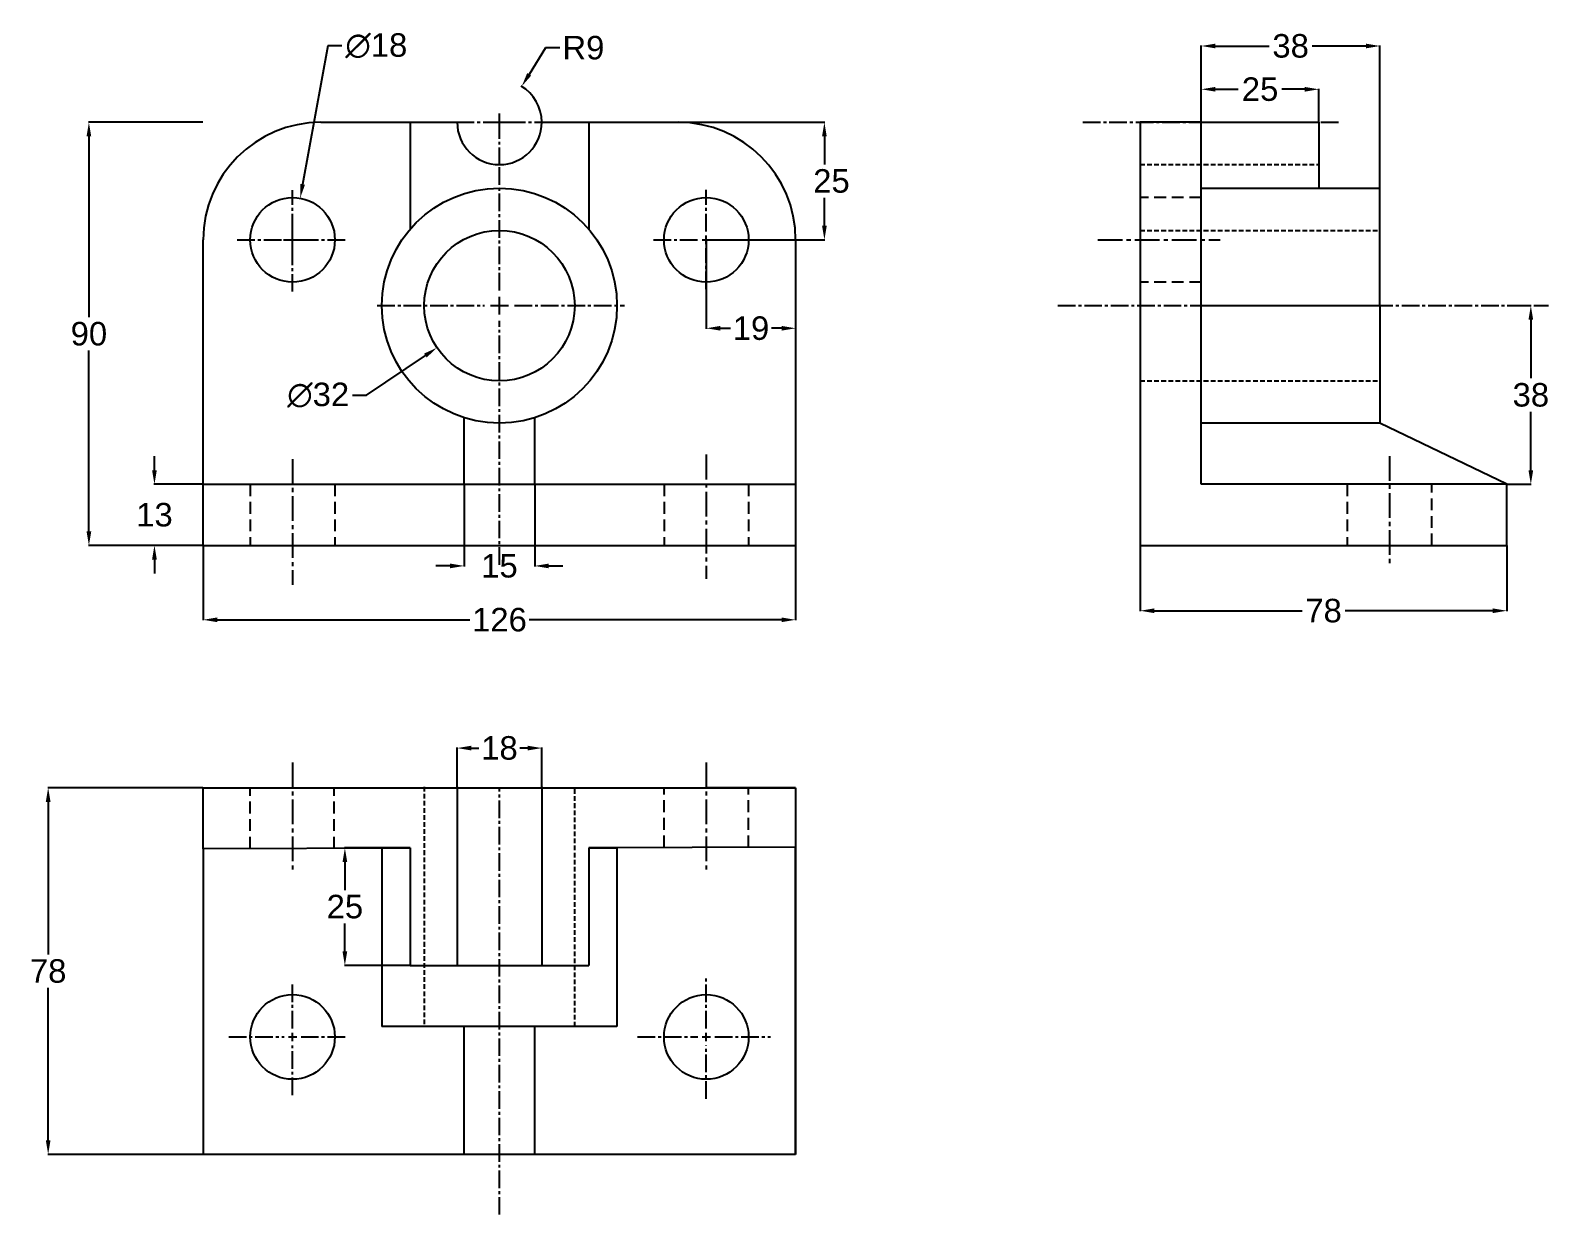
# Model space of a CAD drawing. Header units: inches. Extents: x -433 to 411, y -257 to 253.
# Drawn here: x 88.2 to 411.1, y 1 to 252.9 of the extents above; entities that cross this region are included whole.
import ezdxf

# ---------------------------------------------------------------- set-up
doc = ezdxf.new("R2010")
doc.units = ezdxf.units.IN
doc.header["$MEASUREMENT"] = 0
for name, pattern in [('AM_ISO02W050', [7.5, 6, -1.5]), ('CENTER2', [1.125, 0.75, -0.125, 0.125, -0.125]), ('DASHED2', [0.375, 0.25, -0.125])]:
    doc.linetypes.add(name, pattern=pattern)
for name, color, linetype, plot in [('Centre Line', 100, 'CENTER2', False), ('Dimension', 30, 'Continuous', False), ('Hidden Line', 7, 'AM_ISO02W050', False)]:
    doc.layers.add(name, color=color, linetype=linetype, plot=plot)
doc.styles.get("Standard").update_dxf_attribs({"font": 'arial.ttf'})
doc.dimstyles.new('000001CC1E3200C8', dxfattribs={"dimtxt": 5, "dimasz": 3.001, "dimexe": 0.1, "dimexo": 0.05, "dimgap": 1, "dimtad": 0, "dimtih": 1, "dimtoh": 1, "dimdec": 0, "dimzin": 7, "dimdsep": 46, "dimtxsty": 'Standard', "dimcen": 1.9, "dimclrd": 30, "dimclre": 30, "dimclrt": 3, "dimadec": 0, "dimazin": 2, "dimtp": 0.1, "dimtm": 0.1, "dimtfac": 0.71, "dimtdec": 0, "dimtix": 1, "dimtofl": 0, "dimtmove": 1, "dimatfit": 2, "dimfxl": 1, "dimtolj": 1, "dimtzin": 7, "dimlwd": -1, "dimlwe": -1, "dimarcsym": 0})

# ---------------------------------------------------------------- blocks, each defined once
blk = doc.blocks.new('*U1')
at = {"layer": 'Centre Line', "color": 0, "linetype": 'CENTER2', "ltscale": 5, "transparency": 16777216}
for p, q in [((0, 1.8), (0, 11.67920416746837)), ((-13.56090352948777, 0), (-1.800000000000001, 0)), ((1.8, 0), (11.62438747954681, 0)), ((0, -12.39916627977974), (0, -1.800000000000001))]:
    blk.add_line(p, q, dxfattribs=at)
at = {"layer": 'Centre Line', "color": 0, "linetype": 'Continuous', "ltscale": 5, "transparency": 16777216}
for p, q in [((-0.9, 0), (0.9, 0)), ((0, -0.9), (0, 0.9))]:
    blk.add_line(p, q, dxfattribs=at)
blk = doc.blocks.new('*U2')
at = {"layer": 'Centre Line', "color": 0, "linetype": 'CENTER2', "ltscale": 5, "transparency": 16777216}
for p, q in [((0, 1.8), (0, 12.83556132617688)), ((-14.61947569630052, 0), (-1.800000000000001, 0)), ((1.8, 0), (13.67085134797952, 0)), ((0, -13.13879523672987), (0, -1.800000000000001))]:
    blk.add_line(p, q, dxfattribs=at)
at = {"layer": 'Centre Line', "color": 0, "linetype": 'Continuous', "ltscale": 5, "transparency": 16777216}
for p, q in [((-0.9, 0), (0.9, 0)), ((0, -0.9), (0, 0.9))]:
    blk.add_line(p, q, dxfattribs=at)
blk = doc.blocks.new('*U3')
at = {"layer": 'Centre Line', "color": 0, "linetype": 'CENTER2', "ltscale": 5, "transparency": 16777216}
for p, q in [((-9.12, 0), (-1.8, 0)), ((0, 0.9), (0, 1.66033469846531)), ((1.8, 0), (9.12, 0)), ((0, -9.12), (0, -1.8))]:
    blk.add_line(p, q, dxfattribs=at)
at = {"layer": 'Centre Line', "color": 0, "linetype": 'Continuous', "ltscale": 5, "transparency": 16777216}
for p, q in [((-0.9, 0), (0.9, 0)), ((0, -0.9), (0, 0.9))]:
    blk.add_line(p, q, dxfattribs=at)
blk = doc.blocks.new('*U4')
at = {"layer": 'Centre Line', "color": 0, "linetype": 'CENTER2', "ltscale": 5, "transparency": 16777216}
for p, q in [((0, 1.8), (0, 10.60504196581018)), ((-11.24122097872623, 0), (-1.800000000000001, 0)), ((1.8, 0), (10.34672559762089, 0)), ((0, -10.5170127144778), (0, -1.800000000000001))]:
    blk.add_line(p, q, dxfattribs=at)
at = {"layer": 'Centre Line', "color": 0, "linetype": 'Continuous', "ltscale": 5, "transparency": 16777216}
for p, q in [((-0.9, 0), (0.9, 0)), ((0, -0.9), (0, 0.9))]:
    blk.add_line(p, q, dxfattribs=at)
blk = doc.blocks.new('*U5')
at = {"layer": 'Centre Line', "color": 0, "linetype": 'CENTER2', "ltscale": 5, "transparency": 16777216}
for p, q in [((0, 1.8), (0, 10.54987623655654)), ((-11.75352195439302, 0), (-1.800000000000001, 0)), ((1.8, 0), (11.6317283778967, 0)), ((0, -11.01852293753381), (0, -1.800000000000001))]:
    blk.add_line(p, q, dxfattribs=at)
at = {"layer": 'Centre Line', "color": 0, "linetype": 'Continuous', "ltscale": 5, "transparency": 16777216}
for p, q in [((-0.9, 0), (0.9, 0)), ((0, -0.9), (0, 0.9))]:
    blk.add_line(p, q, dxfattribs=at)
blk = doc.blocks.new('*U6')
at = {"layer": 'Centre Line', "color": 0, "linetype": 'CENTER2', "ltscale": 5, "transparency": 16777216}
for p, q in [((0, 3.2), (0, 30)), ((-25.99999999999999, 0), (-3.199999999999999, 0)), ((3.2, 0), (26.59999999999999, 0)), ((0, -55.12), (0, -3.200000000000003))]:
    blk.add_line(p, q, dxfattribs=at)
at = {"layer": 'Centre Line', "color": 0, "linetype": 'Continuous', "ltscale": 5, "transparency": 16777216}
for p, q in [((-1.6, 0), (1.6, 0)), ((0, -1.6), (0, 1.6))]:
    blk.add_line(p, q, dxfattribs=at)
blk = doc.blocks.new('*D7')
at = {"color": 30, "linetype": 'ByBlock', "transparency": 16777216}
for p, q in [((125, 143.3139254524089), (125, 127.4365038025993)), ((251, 143.3139254524089), (251, 127.4365038025993)), ((128.001, 127.5365038025993), (181.7135061391542, 127.5365038025993)), ((247.999, 127.5365038025993), (194.2864938608458, 127.5365038025993))]:
    blk.add_line(p, q, dxfattribs=at)
at = {"color": 30, "transparency": 16777216}
for points in [[(128.001, 128.036670469266), (128.001, 127.0363371359327), (125, 127.5365038025993)], [(247.999, 128.036670469266), (247.999, 127.0363371359327), (251, 127.5365038025993)]]:
    blk.add_solid(points, dxfattribs=at)
at = {"color": 3, "transparency": 16777216, "insert": (188, 127.5365038025993), "char_height": 5, "attachment_point": 5}
blk.add_mtext('\\A1;126', dxfattribs=at)
blk = doc.blocks.new('*D8')
at = {"color": 30, "linetype": 'ByBlock', "transparency": 16777216}
for p, q in [((124.9500000000002, 233.3639254524091), (100.584436512381, 233.3639254524091)), ((100.684436512381, 230.3629254524091), (100.684436512381, 191.9167903910175)), ((100.684436512381, 146.364925452409), (100.684436512381, 184.8110605138006)), ((124.9500000000001, 143.363925452409), (100.584436512381, 143.363925452409))]:
    blk.add_line(p, q, dxfattribs=at)
at = {"color": 30, "transparency": 16777216}
for points in [[(100.1842698457143, 230.3629254524091), (101.1846031790476, 230.3629254524091), (100.684436512381, 233.3639254524091)], [(100.1842698457143, 146.364925452409), (101.1846031790477, 146.364925452409), (100.684436512381, 143.363925452409)]]:
    blk.add_solid(points, dxfattribs=at)
at = {"color": 3, "transparency": 16777216, "insert": (100.684436512381, 188.363925452409), "char_height": 5, "attachment_point": 5}
blk.add_mtext('\\A1;90', dxfattribs=at)
blk = doc.blocks.new('*D9')
at = {"color": 30, "linetype": 'ByBlock', "transparency": 16777216}
for p, q in [((114.6224857785203, 159.364925452409), (114.6224857785203, 162.365925452409)), ((124.9500000000001, 156.363925452409), (114.5224857785203, 156.363925452409)), ((124.9500000000001, 143.363925452409), (114.5224857785203, 143.363925452409)), ((114.6224857785203, 140.362925452409), (114.6224857785203, 137.361925452409))]:
    blk.add_line(p, q, dxfattribs=at)
at = {"color": 30, "transparency": 16777216}
for points in [[(114.1223191118537, 159.364925452409), (115.122652445187, 159.364925452409), (114.6224857785203, 156.363925452409)], [(114.1223191118537, 140.362925452409), (115.122652445187, 140.362925452409), (114.6224857785203, 143.363925452409)]]:
    blk.add_solid(points, dxfattribs=at)
at = {"color": 3, "transparency": 16777216, "insert": (114.6224857785204, 149.8639254524089), "char_height": 5, "attachment_point": 5}
blk.add_mtext('\\A1;13', dxfattribs=at)
blk = doc.blocks.new('*D10')
at = {"layer": 'Dimension', "color": 30, "linetype": 'ByBlock', "transparency": 16777216}
for p, q in [((232, 208.3139254524089), (232, 189.4484848316628)), ((251, 208.3139254524089), (251, 189.4484848316628)), ((235.001, 189.5484848316628), (237.1490450204639, 189.5484848316628)), ((247.999, 189.5484848316628), (245.8509549795362, 189.5484848316628))]:
    blk.add_line(p, q, dxfattribs=at)
at = {"layer": 'Dimension', "color": 30, "transparency": 16777216}
for points in [[(235.001, 190.0486514983295), (235.001, 189.0483181649961), (232, 189.5484848316628)], [(247.999, 190.0486514983295), (247.999, 189.0483181649961), (251, 189.5484848316628)]]:
    blk.add_solid(points, dxfattribs=at)
at = {"layer": 'Dimension', "color": 3, "transparency": 16777216, "insert": (241.5, 189.5484848316628), "char_height": 5, "attachment_point": 5}
blk.add_mtext('\\A1;19', dxfattribs=at)
blk = doc.blocks.new('*D11')
at = {"layer": 'Dimension', "color": 30, "linetype": 'ByBlock', "transparency": 16777216}
for p, q in [((226.0500000000002, 233.3639254524091), (257.2148819856252, 233.3639254524091)), ((257.1148819856252, 230.3629254524091), (257.1148819856252, 224.4167903910175)), ((257.1148819856252, 211.3649254524091), (257.1148819856252, 217.3110605138006)), ((232.0500000000002, 208.3639254524091), (257.2148819856252, 208.3639254524091))]:
    blk.add_line(p, q, dxfattribs=at)
at = {"layer": 'Dimension', "color": 30, "transparency": 16777216}
for points in [[(256.6147153189585, 230.3629254524091), (257.6150486522918, 230.3629254524091), (257.1148819856252, 233.3639254524091)], [(256.6147153189585, 211.3649254524091), (257.6150486522918, 211.3649254524091), (257.1148819856252, 208.3639254524091)]]:
    blk.add_solid(points, dxfattribs=at)
at = {"layer": 'Dimension', "color": 3, "transparency": 16777216, "insert": (258.6148819856249, 220.8639254524089), "char_height": 5, "attachment_point": 5}
blk.add_mtext('\\A1;25', dxfattribs=at)
blk = doc.blocks.new('*D15')
at = {"color": 30, "linetype": 'ByBlock', "transparency": 16777216}
for p, q in [((324.2753894144797, 143.3139254524089), (324.2753894144797, 129.3620849324383)), ((402.2753894144797, 143.3139254524089), (402.2753894144797, 129.3620849324383)), ((327.2763894144797, 129.4620849324383), (358.7095640393092, 129.4620849324383)), ((399.2743894144797, 129.4620849324383), (367.8412147896502, 129.4620849324383))]:
    blk.add_line(p, q, dxfattribs=at)
at = {"color": 30, "transparency": 16777216}
for points in [[(327.2763894144797, 129.962251599105), (327.2763894144797, 128.9619182657716), (324.2753894144797, 129.4620849324383)], [(399.2743894144797, 129.962251599105), (399.2743894144797, 128.9619182657716), (402.2753894144797, 129.4620849324383)]]:
    blk.add_solid(points, dxfattribs=at)
at = {"color": 3, "transparency": 16777216, "insert": (363.2753894144797, 129.4620849324383), "char_height": 5, "attachment_point": 5}
blk.add_mtext('\\A1;78', dxfattribs=at)
blk = doc.blocks.new('*D16')
at = {"color": 30, "linetype": 'ByBlock', "transparency": 16777216}
for p, q in [((151.5055916043784, 249.6446975194113), (146.1468032254751, 220.1713484104931)), ((154.5065916043784, 249.6446975194113), (151.5055916043784, 249.6446975194113))]:
    blk.add_line(p, q, dxfattribs=at)
at = {"color": 30, "transparency": 16777216}
for p, q in [((144.0000000000001, 206.463925452409), (144.0000000000002, 210.263925452409)), ((142.1000000000001, 208.363925452409), (145.9000000000001, 208.363925452409))]:
    blk.add_line(p, q, dxfattribs=at)
blk.add_solid([(145.6547042851478, 220.2608209055581), (146.6389021658024, 220.081875915428), (145.6099682550851, 217.218754768529)], dxfattribs=at)
at = {"color": 3, "transparency": 16777216, "insert": (161.8128671841874, 249.6446975194113), "char_height": 5, "attachment_point": 5}
blk.add_mtext('\\A1;∅18', dxfattribs=at)
blk = doc.blocks.new('*D17')
at = {"layer": 'Hidden Line', "color": 30, "transparency": 16777216}
for p, q in [((186.1000000000001, 194.363925452409), (189.9000000000001, 194.363925452409)), ((188.0000000000001, 192.4639254524089), (188.0000000000001, 196.263925452409))]:
    blk.add_line(p, q, dxfattribs=at)
at = {"layer": 'Hidden Line', "color": 30, "linetype": 'ByBlock', "transparency": 16777216}
for p, q in [((159.7299192287356, 175.3237245255754), (172.2401703638693, 183.7495120988536)), ((156.7289192287356, 175.3237245255754), (159.7299192287356, 175.3237245255754))]:
    blk.add_line(p, q, dxfattribs=at)
at = {"layer": 'Hidden Line', "color": 30, "transparency": 16777216}
blk.add_solid([(171.9607652933114, 184.1643608676731), (172.5195754344271, 183.3346633300342), (174.7292629767859, 185.4259425222008)], dxfattribs=at)
at = {"layer": 'Hidden Line', "color": 3, "transparency": 16777216, "insert": (149.4533394197315, 175.3237245255754), "char_height": 5, "attachment_point": 5}
blk.add_mtext('\\A1;∅32', dxfattribs=at)
blk = doc.blocks.new('*D18')
at = {"color": 30, "linetype": 'ByBlock', "transparency": 16777216}
for p, q in [((197.8215399842468, 249.2121922243278), (194.3217638842642, 243.5648716041937)), ((200.8225399842467, 249.2121922243279), (197.8215399842468, 249.2121922243278))]:
    blk.add_line(p, q, dxfattribs=at)
at = {"color": 30, "transparency": 16777216}
for p, q in [((186.0999999999999, 233.3639254524089), (189.9, 233.3639254524089)), ((188, 231.4639254524089), (187.9999999999999, 235.2639254524089))]:
    blk.add_line(p, q, dxfattribs=at)
at = {"color": 30, "linetype": 'ByBlock', "transparency": 16777216}
blk.add_arc((187.9999999999999, 233.3639254524089), 9.000000000000057, 0.3183098861837586, 58.84916059309153, dxfattribs=at)
at = {"color": 30, "transparency": 16777216}
blk.add_solid([(193.8966182102717, 243.8283442789246), (194.7469095582567, 243.3013989294627), (192.7409278358785, 241.0139975602386)], dxfattribs=at)
at = {"color": 3, "transparency": 16777216, "insert": (205.8590338450926, 249.2121922243278), "char_height": 5, "attachment_point": 5}
blk.add_mtext('\\A1;R9', dxfattribs=at)
blk = doc.blocks.new('*D19')
at = {"color": 30, "linetype": 'ByBlock', "transparency": 16777216}
for p, q in [((180.5, 156.3139254524089), (180.5, 138.8946952235536)), ((195.5, 156.3139254524089), (195.5, 138.8946952235536)), ((177.499, 138.9946952235536), (174.498, 138.9946952235536)), ((198.501, 138.9946952235536), (201.502, 138.9946952235536))]:
    blk.add_line(p, q, dxfattribs=at)
at = {"color": 30, "transparency": 16777216}
for points in [[(177.499, 139.4948618902202), (177.499, 138.4945285568869), (180.5, 138.9946952235536)], [(198.501, 139.4948618902202), (198.501, 138.4945285568869), (195.5, 138.9946952235536)]]:
    blk.add_solid(points, dxfattribs=at)
at = {"color": 3, "transparency": 16777216, "insert": (188, 138.9946952235536), "char_height": 5, "attachment_point": 5}
blk.add_mtext('\\A1;15', dxfattribs=at)
blk = doc.blocks.new('*D20')
at = {"color": 30, "linetype": 'ByBlock', "transparency": 16777216}
for p, q in [((124.9500000000001, 91.80254795653335), (91.9191154032874, 91.80254795653333)), ((92.01911540328742, 88.80154795653333), (92.01911540328742, 56.35541289514179)), ((92.01911540328743, 16.80354795653332), (92.01911540328742, 49.24968301792487)), ((124.9505131086019, 13.80254795653332), (91.91911540328742, 13.80254795653332))]:
    blk.add_line(p, q, dxfattribs=at)
at = {"color": 30, "transparency": 16777216}
for points in [[(91.51894873662074, 88.80154795653333), (92.51928206995409, 88.80154795653333), (92.01911540328742, 91.80254795653333)], [(91.51894873662076, 16.80354795653332), (92.5192820699541, 16.80354795653332), (92.01911540328743, 13.80254795653332)]]:
    blk.add_solid(points, dxfattribs=at)
at = {"color": 3, "transparency": 16777216, "insert": (92.01911540328742, 52.80254795653329), "char_height": 5, "attachment_point": 5}
blk.add_mtext('\\A1;78', dxfattribs=at)
blk = doc.blocks.new('*D21')
at = {"color": 30, "linetype": 'ByBlock', "transparency": 16777216}
for p, q in [((179.0003063064789, 91.85254795653331), (179.0003063064789, 100.3493310904247)), ((182.0013063064789, 100.2493310904247), (183.6493513269404, 100.2493310904247)), ((193.9993063064741, 100.2493310904247), (192.3512612860127, 100.2493310904247)), ((197.0003063064741, 91.85254795653331), (197.0003063064741, 100.3493310904247))]:
    blk.add_line(p, q, dxfattribs=at)
at = {"color": 30, "transparency": 16777216}
for points in [[(182.0013063064789, 100.7494977570913), (182.0013063064789, 99.749164423758), (179.0003063064789, 100.2493310904247)], [(193.9993063064741, 100.7494977570913), (193.9993063064741, 99.749164423758), (197.0003063064741, 100.2493310904247)]]:
    blk.add_solid(points, dxfattribs=at)
at = {"color": 3, "transparency": 16777216, "insert": (188.0003063064765, 100.2493310904247), "char_height": 5, "attachment_point": 5}
blk.add_mtext('\\A1;18', dxfattribs=at)
blk = doc.blocks.new('*D22')
at = {"color": 30, "linetype": 'ByBlock', "transparency": 16777216}
for p, q in [((168.950306306479, 79.00000096368342), (155.025991242858, 79.0000009636834)), ((155.125991242858, 75.9990009636834), (155.125991242858, 70.05286590229187)), ((155.125991242858, 57.0010009636834), (155.125991242858, 62.94713602507495)), ((168.950306306479, 54.00000096368341), (155.025991242858, 54.00000096368341))]:
    blk.add_line(p, q, dxfattribs=at)
at = {"color": 30, "transparency": 16777216}
for points in [[(154.6258245761913, 75.9990009636834), (155.6261579095246, 75.9990009636834), (155.125991242858, 79.0000009636834)], [(154.6258245761913, 57.0010009636834), (155.6261579095247, 57.0010009636834), (155.125991242858, 54.00000096368341)]]:
    blk.add_solid(points, dxfattribs=at)
at = {"color": 3, "transparency": 16777216, "insert": (155.125991242858, 66.50000096368335), "char_height": 5, "attachment_point": 5}
blk.add_mtext('\\A1;25', dxfattribs=at)
blk = doc.blocks.new('*D23')
at = {"color": 30, "linetype": 'ByBlock', "transparency": 16777216}
for p, q in [((402.32538941448, 194.3639254524091), (407.4637830100952, 194.3639254524091)), ((407.3637830100952, 191.362925452409), (407.3637830100952, 178.9184957116178)), ((407.3637830100952, 159.364925452409), (407.3637830100952, 171.8093551932003)), ((402.32538941448, 156.363925452409), (407.4637830100952, 156.363925452409))]:
    blk.add_line(p, q, dxfattribs=at)
at = {"color": 30, "transparency": 16777216}
for points in [[(406.8636163434285, 191.362925452409), (407.8639496767618, 191.362925452409), (407.3637830100952, 194.3639254524091)], [(406.8636163434285, 159.364925452409), (407.8639496767618, 159.364925452409), (407.3637830100952, 156.363925452409)]]:
    blk.add_solid(points, dxfattribs=at)
at = {"color": 3, "transparency": 16777216, "insert": (407.3637830100951, 175.3639254524089), "char_height": 5, "attachment_point": 5}
blk.add_mtext('\\A1;38', dxfattribs=at)
blk = doc.blocks.new('*D24')
at = {"color": 30, "linetype": 'ByBlock', "transparency": 16777216}
for p, q in [((337.2753894144797, 233.413925452409), (337.2753894144797, 240.4918614135998)), ((340.2763894144797, 240.3918614135998), (345.1328246122969, 240.3918614135998)), ((359.2743894144797, 240.3918614135998), (354.4179542166625, 240.3918614135998)), ((362.2753894144797, 233.413925452409), (362.2753894144797, 240.4918614135998))]:
    blk.add_line(p, q, dxfattribs=at)
at = {"color": 30, "transparency": 16777216}
for points in [[(340.2763894144797, 240.8920280802665), (340.2763894144797, 239.8916947469332), (337.2753894144797, 240.3918614135998)], [(359.2743894144797, 240.8920280802665), (359.2743894144797, 239.8916947469332), (362.2753894144797, 240.3918614135998)]]:
    blk.add_solid(points, dxfattribs=at)
at = {"color": 3, "transparency": 16777216, "insert": (349.7753894144797, 240.3918614135998), "char_height": 5, "attachment_point": 5}
blk.add_mtext('\\A1;25', dxfattribs=at)
blk = doc.blocks.new('*D25')
at = {"color": 30, "linetype": 'ByBlock', "transparency": 16777216}
for p, q in [((337.2753894144797, 219.4139254524089), (337.2753894144797, 249.6976212910532)), ((340.2763894144797, 249.5976212910532), (351.6908055127062, 249.5976212910532)), ((372.2743894144797, 249.5976212910532), (360.8599733162533, 249.5976212910532)), ((375.2753894144797, 219.413925452409), (375.2753894144797, 249.6976212910532))]:
    blk.add_line(p, q, dxfattribs=at)
at = {"color": 30, "transparency": 16777216}
for points in [[(340.2763894144797, 250.0977879577199), (340.2763894144797, 249.0974546243865), (337.2753894144797, 249.5976212910532)], [(372.2743894144797, 250.0977879577199), (372.2743894144797, 249.0974546243865), (375.2753894144797, 249.5976212910532)]]:
    blk.add_solid(points, dxfattribs=at)
at = {"color": 3, "transparency": 16777216, "insert": (356.2753894144797, 249.5976212910532), "char_height": 5, "attachment_point": 5}
blk.add_mtext('\\A1;38', dxfattribs=at)

msp = doc.modelspace()

# ---------------------------------------------------------------- linework, layer by layer
for p, q in [((150, 233.3639254524089), (179, 233.3639254524089)), ((169, 233.3639254524089), (169, 210.6120022616809)), ((197, 233.3639254524089), (226, 233.3639254524089)), ((207, 233.3639254524089), (207, 210.6120022616809)), ((337.2753894144797, 233.3639254524089), (324.2753894144797, 233.3639254524089)), ((324.2753894144797, 233.3639254524089), (324.2753894144797, 143.3639254524089)), ((337.2753894144797, 156.3639254524089), (337.2753894144797, 233.3639254524089)), ((337.2753894144797, 233.3639254524089), (362.2753894144797, 233.3639254524089)), ((362.2753894144797, 233.3639254524089), (362.2753894144797, 219.3639254524089)), ((337.2753894144797, 219.3639254524089), (375.2753894144797, 219.3639254524089)), ((375.2753894144797, 194.3639254524089), (375.2753894144797, 219.3639254524089)), ((125, 143.3639254524089), (125, 208.3639254524089)), ((251, 208.3639254524089), (251, 143.3639254524089)), ((337.2753894144797, 194.3639254524089), (375.2753894144797, 194.3639254524089)), ((375.2753894144797, 194.3639254524089), (375.2753894144797, 169.3639254524089)), ((180.5, 156.3639254524089), (180.5, 170.5154454169853)), ((195.5, 156.3639254524089), (195.5, 170.5154454169853)), ((375.2753894144797, 169.3639254524089), (337.2753894144797, 169.3639254524089)), ((402.2753894144797, 156.3639254524089), (375.2753894144797, 169.3639254524089)), ((125, 143.3639254524089), (125, 156.3639254524089)), ((125, 156.3639254524089), (251, 156.3639254524089)), ((125, 156.3639254524089), (188, 156.3639254524089)), ((125, 156.3639254524089), (144, 156.3639254524089)), ((251, 156.3639254524089), (251, 143.3639254524089)), ((402.2753894144797, 156.3639254524089), (337.2753894144797, 156.3639254524089)), ((402.2753894144797, 143.3639254524089), (402.2753894144797, 156.3639254524089)), ((125, 143.3639254524089), (251, 143.3639254524089)), ((324.2753894144797, 143.3639254524089), (402.2753894144797, 143.3639254524089)), ((125, 78.80254795653332), (125, 91.80254795653332)), ((125, 91.80254795653332), (251, 91.80254795653332)), ((179.0003063064789, 92.00000096368338), (179.0003063064789, 54.00000096368338)), ((197.0003063064741, 92.00000096368338), (197.0003063064741, 54.00000096368338)), ((251, 91.80254795653332), (232, 91.80254795653332)), ((251, 91.80254795653332), (250.9999968826357, 79.19745204103641)), ((251, 91.80254795653332), (251, 13.80254795653332)), ((125, 78.80254795653332), (125.0005131086019, 13.80254795653332)), ((169.0003063064789, 78.94045193359453), (125.0006157242816, 78.80254988631141)), ((163.0003063064741, 79.00000096368338), (163.0003063064741, 41.00000096368338)), ((169.0003063064789, 79.00000096368339), (163.0003063064741, 79.00000096368338)), ((169.0003063064789, 79.00000096368338), (169.0003063064789, 54.00000096368338)), ((188.0003063064789, 79.00000096368338), (188.0003063064741, 79.00000096368338)), ((188.0003063064741, 79.00000096368338), (188.0003063064789, 79.00000096368338)), ((250.9999968826357, 79.19745204103641), (207.0003063064741, 79.0000009636834)), ((207.0003063064741, 79.00000096368338), (207.0003063064741, 54.00000096368338)), ((207.0003063064741, 79.0000009636834), (213.0003063064741, 79.00000096368338)), ((213.0003063064741, 79.00000096368338), (213.0003063064741, 41.00000096368338)), ((250.9999968826357, 13.80254795653332), (250.9999968826357, 79.19745204103641)), ((169.0003063064789, 54.00000096368338), (207.0003063064741, 54.00000096368338)), ((213.0003063064741, 41.00000096368338), (163.0003063064741, 41.00000096368338)), ((180.5003063064789, 13.80254795653332), (180.5003063064789, 41.00000096368338)), ((195.5003063064789, 13.80254795653332), (195.5003063064789, 41.00000096368338)), ((251, 13.80254795653332), (125, 13.80254795653332))]:
    msp.add_line(p, q)
for centre, radius in [((144, 208.3639254524089), 9), ((188, 194.3639254524089), 25), ((232, 208.3639254524089), 9), ((188, 194.3639254524089), 16), ((144.0005131086019, 38.80254795653332), 9), ((231.9999968826357, 38.80254795653332), 9)]:
    msp.add_circle(centre, radius)
for centre, radius, start, end in [((150, 208.3639254524089), 25, 90, 180), ((188, 233.3639254524089), 9, 180, 0), ((226, 208.3639254524089), 25, 0, 90)]:
    msp.add_arc(centre, radius, start, end)
at = {"layer": 'Centre Line', "linetype": 'CENTER2', "ltscale": 5}
for p, q in [((312.0898693147756, 233.3639254524089), (366.5818641843074, 233.3639254524089)), ((306.7789260839265, 194.3639254524089), (411.1247961103361, 194.3639254524089)), ((188.0003063064789, 1), (188.0003063064789, 91.80254795653332))]:
    msp.add_line(p, q, dxfattribs=at)
at = {"layer": 'Centre Line', "linetype": 'CENTER2', "ltscale": 7}
for p, q in [((315.2753894144797, 208.3639254524089), (341.2753894144797, 208.3639254524089)), ((144, 161.7005041798409), (144, 134.9406811823928)), ((232, 162.667726789627), (232, 136.2303110112782)), ((377.2753894144797, 162.3639254524089), (377.2753894144797, 138.8057341971762)), ((144, 97.17086012282931), (144, 73.80254795653332)), ((232, 97.17086012282931), (231.9999999999999, 73.80254795653332))]:
    msp.add_line(p, q, dxfattribs=at)
at = {"layer": 'Hidden Line', "color": 0, "linetype": 'DASHED2', "ltscale": 4}
for p, q in [((324.2753894144797, 224.3639254524089), (362.2753894144797, 224.3639254524089)), ((324.2753894144797, 210.3639254524089), (375.2753894144797, 210.3639254524089)), ((324.2753894144797, 178.3639254524089), (375.2753894144797, 178.3639254524089)), ((172.0003063064741, 92.00000096368338), (172.0003063064741, 41.00000096368338)), ((204.0003063064741, 41.00000096368338), (204.0003063064741, 92.00000096368338))]:
    msp.add_line(p, q, dxfattribs=at)
at = {"layer": 'Hidden Line', "color": 0, "linetype": 'DASHED2', "ltscale": 10}
for p, q in [((337.2753894144797, 217.3639254524089), (324.2753894144797, 217.3639254524089)), ((337.2753894144797, 199.3639254524089), (324.2753894144797, 199.3639254524089)), ((135, 156.3639254524089), (135, 143.3639254524089)), ((153, 156.3639254524089), (153, 143.3639254524089)), ((223, 156.3639254524089), (223, 143.3639254524089)), ((241, 156.3639254524089), (241, 143.3639254524089)), ((135, 78.86209698662216), (135, 91.80254795653332)), ((152.8383779794511, 78.86209698662216), (152.8383779794511, 91.80254795653332)), ((222.9999999999999, 79.13790302071797), (223, 91.8025479565334)), ((240.9999999999999, 79.1379030207178), (241, 91.80254795653323))]:
    msp.add_line(p, q, dxfattribs=at)
at = {"layer": 'Hidden Line', "color": 40, "linetype": 'DASHED2', "ltscale": 10, "true_color": 0xf8d731}
for p, q in [((368.2753894144797, 156.3639254524089), (368.2753894144797, 143.3639254524089)), ((386.2753894144797, 143.3639254524089), (386.2753894144797, 156.3639254524089))]:
    msp.add_line(p, q, dxfattribs=at)

# ---------------------------------------------------------------- block references
at = {"layer": 'Centre Line', "linetype": 'CENTER2', "ltscale": 5}
for name, p in [('*U3', (188, 233.3639254524089)), ('*U6', (188, 194.3639254524089)), ('*U5', (144, 208.3639254524089)), ('*U4', (232, 208.3639254524089)), ('*U1', (144.0005131086019, 38.80254795653332)), ('*U2', (231.9999968826357, 38.80254795653332))]:
    msp.add_blockref(name, p, dxfattribs=at)

# ---------------------------------------------------------------- dimensions: what is measured, and where the dimension line sits
dim = msp.add_diameter_dim_2p(p1=(142.3900317449151, 199.509096136289), p2=(145.6099682550851, 217.218754768529), dimstyle='000001CC1E3200C8')
dim.commit()
dim.dimension.update_dxf_attribs({"geometry": '*D16', "text_midpoint": (151.5055916043784, 249.6446975194113), "dimtype": 163})
dim = msp.add_radius_dim(center=(187.9999999999999, 233.3639254524089), mpoint=(192.7409278358785, 241.0139975602386), dimstyle='000001CC1E3200C8')
dim.commit()
dim.dimension.update_dxf_attribs({"geometry": '*D18', "text_midpoint": (197.8215399842468, 249.2121922243278), "dimtype": 164})
for base, p1, p2, picture, middle in [((375.2753894144797, 249.5976212910532), (337.2753894144797, 219.3639254524089), (375.2753894144797, 219.3639254524089), '*D25', (356.2753894144797, 249.5976212910532)), ((362.2753894144797, 240.3918614135998), (337.2753894144797, 233.3639254524089), (362.2753894144797, 233.3639254524089), '*D24', (349.7753894144797, 240.3918614135998)), ((195.5, 138.9946952235536), (180.5, 156.3639254524089), (195.5, 156.3639254524089), '*D19', (188, 138.9946952235536)), ((251, 127.5365038025993), (125, 143.3639254524089), (251, 143.3639254524089), '*D7', (188, 127.5365038025993)), ((402.2753894144797, 129.4620849324383), (324.2753894144797, 143.3639254524089), (402.2753894144797, 143.3639254524089), '*D15', (363.2753894144797, 129.4620849324383)), ((197.0003063064741, 100.2493310904247), (179.0003063064789, 91.80254795653332), (197.0003063064741, 91.80254795653332), '*D21', (188.0003063064765, 100.2493310904247))]:
    dim = msp.add_linear_dim(base=base, p1=p1, p2=p2, dimstyle='000001CC1E3200C8')
    dim.commit()
    dim.dimension.update_dxf_attribs({"geometry": picture, "text_midpoint": middle})
for p2, distance, picture, middle in [((125.0000000000002, 233.3639254524089), 24.315563487619198, '*D8', (100.684436512381, 188.363925452409)), ((125, 156.3639254524089), 10.377514221479702, '*D9', (114.6224857785204, 149.8639254524089))]:
    dim = msp.add_aligned_dim(p1=(125, 143.3639254524089), p2=p2, distance=distance, dimstyle='000001CC1E3200C8')
    dim.commit()
    dim.dimension.update_dxf_attribs({"geometry": picture, "text_midpoint": middle})
for base, p1, p2, picture, middle in [((407.3637830100952, 194.3639254524091), (402.2753894144797, 156.3639254524089), (402.2753894144797, 194.3639254524089), '*D23', (407.3637830100951, 175.3639254524089)), ((92.01911540328743, 13.80254795653332), (125, 91.80254795653332), (125.0005131086019, 13.80254795653332), '*D20', (92.01911540328742, 52.80254795653329)), ((155.125991242858, 54.00000096368341), (169.0003063064789, 79.00000096368339), (169.0003063064789, 54.00000096368338), '*D22', (155.125991242858, 66.50000096368335))]:
    dim = msp.add_linear_dim(base=base, p1=p1, p2=p2, angle=90, dimstyle='000001CC1E3200C8')
    dim.commit()
    dim.dimension.update_dxf_attribs({"geometry": picture, "text_midpoint": middle})
at = {"layer": 'Dimension'}
dim = msp.add_linear_dim(base=(257.1148819856252, 233.3639254524091), p1=(232, 208.3639254524089), p2=(226, 233.3639254524089), angle=90, dimstyle='000001CC1E3200C8', dxfattribs=at)
dim.commit()
dim.dimension.update_dxf_attribs({"geometry": '*D11', "text_midpoint": (258.6148819856249, 220.8639254524089), "dimtype": 160})
dim = msp.add_linear_dim(base=(251, 189.5484848316628), p1=(232, 208.3639254524089), p2=(251, 208.3639254524089), dimstyle='000001CC1E3200C8', dxfattribs=at)
dim.commit()
dim.dimension.update_dxf_attribs({"geometry": '*D10', "text_midpoint": (241.5, 189.5484848316628)})
at = {"layer": 'Hidden Line'}
dim = msp.add_diameter_dim_2p(p1=(201.2707370232143, 203.3019083826171), p2=(174.7292629767859, 185.4259425222008), dimstyle='000001CC1E3200C8', dxfattribs=at)
dim.commit()
dim.dimension.update_dxf_attribs({"geometry": '*D17', "text_midpoint": (159.7299192287356, 175.3237245255754), "dimtype": 163})

doc.saveas('drawing.dxf')
